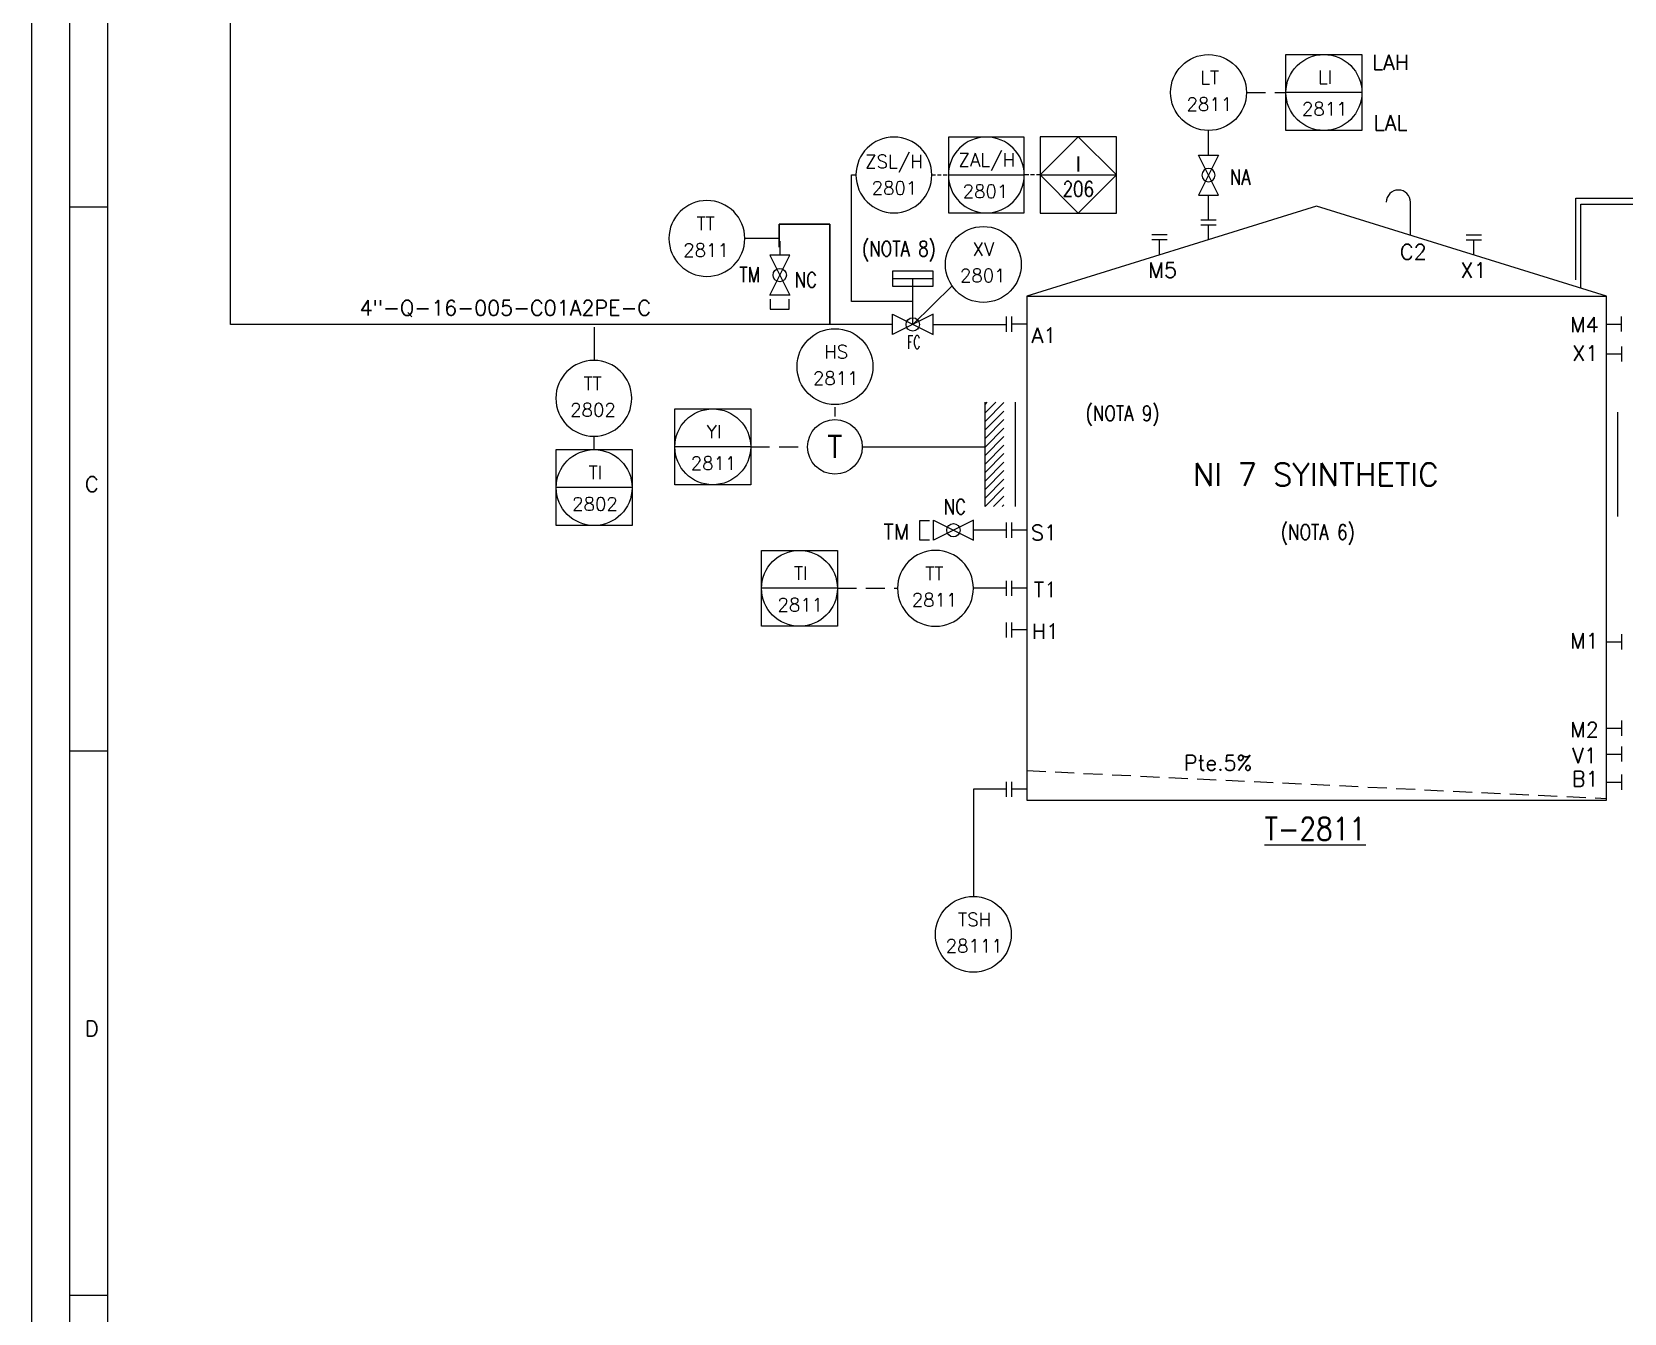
# Model space of a CAD drawing. Header units: metres. Extents: x 91 to 3133, y 1612 to 2206.
# Drawn here: x 1135.1 to 1344.9, y 1906.3 to 2075.2 of the extents above; entities that cross this region are included whole.
import ezdxf
from ezdxf.enums import TextEntityAlignment as Align

# ---------------------------------------------------------------- set-up
doc = ezdxf.new("R2010")
doc.units = ezdxf.units.M
doc.linetypes.add('TRAZOS', pattern=[0.75, 0.5, -0.25])
for name, color, linetype in [('CAJETIN', 1, 'Continuous'), ('EQUIPOS', 5, 'Continuous'), ('EQUIPOS 02', 1, 'Continuous'), ('FORMATO', 7, 'Continuous'), ('INSTRUMENTOS', 1, 'Continuous'), ('TEX', 7, 'Continuous'), ('TEXTO-INSTRUMENTACION', 7, 'Continuous'), ('TEXTO-VALVULAS Y ACCESORIOS', 7, 'Continuous'), ('TUBERIA', 5, 'Continuous'), ('TUBERÍA2', 1, 'TRAZOS'), ('VALVULAS Y ACCESORIOS', 1, 'Continuous')]:
    doc.layers.add(name, color=color, linetype=linetype)
doc.layers.add('TUBERÍA3', color=1, linetype='Continuous', true_color=0xff0000)
doc.styles.add('PY', font='ROMANS.shx')
doc.styles.add('PY1', font='ROMANS.shx', dxfattribs={"width": 0.8})
doc.styles.add('PY3', font='ROMANS.shx', dxfattribs={"width": 0.6})
doc.styles.add('TXT', font='txt')
doc.linetypes.add('SEÑAL_MECANICA2', pattern='A,4.411183,["o",PY,S=4.130212,R=360,X=0,Y=-1.374287999999999],0.5888170000000001,-0.374158,["",PY,S=2,R=360,X=0,Y=-0.6882620000000002],-2.183682', length=7.55784)

# ---------------------------------------------------------------- blocks, each defined once
blk = doc.blocks.new('VALV GLOB-V')
at = {"layer": 'INSTRUMENTOS', "color": 1, "flags": 128}
blk.add_lwpolyline([(5.700000000000273, -1.425000000000181), (5.700000000000273, 1.425000000000181), (0, -1.425000000000181), (0, 1.425000000000181)], close=True, dxfattribs=at)
at = {"layer": 'INSTRUMENTOS', "color": 1}
blk.add_circle((2.850000000000363, 0), 0.95, dxfattribs=at)
at = {"layer": 'INSTRUMENTOS', "color": 7, "linetype": 'SEÑAL_MECANICA2', "style": 'PY'}
blk.add_attdef('REF.', text='', height=2, dxfattribs=at).set_placement((2.996044442979837, -3.368335432460298), align=Align.MIDDLE)
blk = doc.blocks.new('SEÑAL CIR')
at = {"color": 1}
blk.add_circle((0, 5.699999524999952), 5.699999524999999, dxfattribs=at)
at = {"layer": 'INSTRUMENTOS', "linetype": 'Continuous', "style": 'PY', "flags": 4}
for p in [(0.1809523809520215, 6.93779443849405), (0.125972329997694, 2.949785320935689)]:
    blk.add_attdef('---', text='', height=2, dxfattribs=at).set_placement(p, align=Align.CENTER)
blk = doc.blocks.new('SEÑAL CIRCU MARCO')
at = {"color": 1, "linetype": 'Continuous', "ltscale": 0.5}
blk.add_line((5.702326539625572, 5.699999524999839), (-5.697672510374104, 5.699999524999839), dxfattribs=at)
at = {"color": 1, "flags": 128}
blk.add_lwpolyline([(5.702326539625572, 0), (-5.697672510374104, 0), (-5.697672510374104, 11.39999904999968), (5.702326539625572, 11.39999904999968)], close=True, dxfattribs=at)
at = {"color": 1}
blk.add_circle((0.0023270146266441, 5.699999524999839), 5.699999999999998, dxfattribs=at)
at = {"style": 'PY'}
for tag, p in [('XXX', (0.1832789205927838, 7.982250966302673)), ('YYY', (0.1282988696329994, 3.239477275459648))]:
    blk.add_attdef(tag, text='', height=2, dxfattribs=at).set_placement(p, align=Align.MIDDLE)
blk = doc.blocks.new('SECUENCIA PROGRAMADA EN SISTEMA DE CONTROL PLC')
at = {"layer": 'INSTRUMENTOS'}
blk.add_line((-5.000002218706868, 5.000002218708573), (5.000002218706868, 5.000002218708573), dxfattribs=at)
at = {"layer": 'INSTRUMENTOS', "flags": 128}
for points in [[(0, 0), (-5.000002218706868, 5.000002218708573), (0, 10.00000443741567), (5.000002218706868, 5.000002218708573)], [(-5.000002218706868, 0), (5.000002218706868, 0), (5.000002218706868, 10.00000443741567), (-5.000002218706868, 10.00000443741567)]]:
    blk.add_lwpolyline(points, close=True, dxfattribs=at)
at = {"layer": 'TEXTO-INSTRUMENTACION', "linetype": 'Continuous', "style": 'PY1', "width": 0.8}
for tag, p in [('XXX', (0.006516161335639481, 6.434643686533036)), ('YYY', (0.006516161335639481, 3.169027765232158))]:
    blk.add_attdef(tag, text='', height=2, dxfattribs=at).set_placement(p, align=Align.MIDDLE_CENTER)
blk = doc.blocks.new('MARCO-A1')
at = {"layer": 'FORMATO', "color": 5}
for p, q in [((5, 440.4999999999999), (10, 440.4999999999999)), ((5, 368.7499999999998), (10, 368.7499999999998)), ((5, 296.9999999999997), (10, 296.9999999999997))]:
    blk.add_line(p, q, dxfattribs=at)
at = {"layer": 'FORMATO', "color": 1}
blk.add_lwpolyline([(0, 593.9999999999999), (841, 593.9999999999999), (841, 0), (0, 0)], close=True, dxfattribs=at)
at = {"layer": 'FORMATO', "color": 5}
blk.add_lwpolyline([(5, 588.9999999999999), (836, 588.9999999999999), (836, 5), (5, 5)], close=True, dxfattribs=at)
at = {"layer": 'FORMATO', "color": 8, "linetype": 'Continuous'}
blk.add_lwpolyline([(10, 583.9999999999999), (831, 583.9999999999999), (831, 10), (10, 10)], close=True, dxfattribs=at)
at = {"layer": 'FORMATO', "color": 1, "style": 'PY'}
for s, p in [('C', (7, 402.9166666666665)), ('D', (7, 331.1666666666666))]:
    blk.add_text(s, height=2, dxfattribs=at).set_placement(p)

msp = doc.modelspace()

# ---------------------------------------------------------------- hatches: boundary and pattern name
at = {"layer": 'EQUIPOS'}
h = msp.add_hatch(dxfattribs=at)
h.set_pattern_fill('ANSI31', color=4, scale=0.25, style=0)
h.set_pattern_definition([(45, (28.2992138865593, 2816.531069499291), (-0.561266007566822, 0.5612660075668221), [])])
h.paths.add_polyline_path([(1260.706238548206, 2012.67705163363), (1263.206238548206, 2012.67705163363), (1263.206238548206, 2026.425594990594), (1260.706238548206, 2026.425594990594)])

# ---------------------------------------------------------------- linework, layer by layer
at = {"color": 1}
for p, q in [((1290.163187262351, 2058.997686564099), (1290.163187262351, 2062.248915367243)), ((1243.098240194117, 2039.701576996061), (1243.098240194117, 2056.380695327678)), ((1243.098240194117, 2056.380695327678), (1243.699972448439, 2056.380695327678)), ((1290.163187262351, 2050.483857760955), (1290.163187262351, 2053.735086564099)), ((1233.432453063095, 2048.011616380296), (1229.052453063095, 2048.011616380296)), ((1233.647983801946, 2047.677587823759), (1233.647983801946, 2045.820715624849)), ((1251.185609892835, 2036.679641342574), (1256.360545994086, 2041.765921210429)), ((1251.185609892835, 2039.701576996061), (1243.098240194117, 2039.701576996061)), ((1209.189037530107, 2036.324186325394), (1209.189037530107, 2031.944186325394)), ((1244.529712423306, 2020.542048829109), (1260.701672277198, 2020.542048829109)), ((1263.557017911024, 2009.554136091389), (1259.171517911024, 2009.554136091389)), ((1263.557017911024, 2001.894610060598), (1259.177017911024, 2001.894610060598)), ((1263.557017911024, 1975.406131894754), (1259.177017911024, 1975.406131894754))]:
    msp.add_line(p, q, dxfattribs=at)
at = {"color": 4}
for p, q in [((1339.218518084, 2041.562239530079), (1339.218518084, 2052.544451436325)), ((1339.218518084, 2052.544451436325), (1484.88666370347, 2052.544451436325))]:
    msp.add_line(p, q, dxfattribs=at)
at = {"color": 1, "flags": 128}
for points in [[(1232.398116301946, 2040.023188719641), (1232.398116301946, 2038.707538719643), (1234.897851301947, 2038.707538719643), (1234.897851301947, 2040.023188719641)], [(1253.373991005817, 2010.804003591389), (1252.058341005817, 2010.804003591389), (1252.058341005817, 2008.304268591388), (1253.373991005817, 2008.304268591388)]]:
    msp.add_lwpolyline(points, dxfattribs=at)
at = {"color": 1}
msp.add_lwpolyline([(1259.177017911024, 1975.406131894754), (1259.177017911024, 1961.283793943363)], dxfattribs=at)
msp.add_circle((1240.930182194735, 2020.542031000794), 3.599618399999947, dxfattribs=at)
at = {"layer": 'CAJETIN', "color": 1, "linetype": 'TRAZOS', "ltscale": 5}
for p, q in [((1295.16265630434, 2067.250711600825), (1300.367230583449, 2067.250711600825)), ((1209.189037530107, 2020.172383749903), (1209.189037530107, 2021.945247158639)), ((1241.254702137615, 2001.894610060598), (1249.178078744269, 2001.894610060598)), ((1266.206238548206, 1977.863113832972), (1342.624407688354, 1974.187363117042))]:
    msp.add_line(p, q, dxfattribs=at)
at = {"layer": 'CAJETIN', "color": 1, "linetype": 'TRAZOS'}
msp.add_line((1267.970663566027, 2056.380695331802), (1265.880237405669, 2056.380695331802), dxfattribs=at)
at = {"layer": 'EQUIPOS'}
for p, q in [((1304.415323118281, 2052.259253409943), (1266.206238548206, 2040.397133965014)), ((1342.624407688355, 2040.397133965013), (1304.415323118281, 2052.259253409943)), ((1266.206238548206, 2040.397133965014), (1266.206238548206, 1973.978768909747)), ((1342.624407688354, 1977.885523892465), (1342.624407688354, 2040.397133965013)), ((1342.624407688354, 1973.978768909747), (1342.624407688354, 1977.885523892465)), ((1266.206238548206, 1973.978768909747), (1342.624407688354, 1973.978768909747))]:
    msp.add_line(p, q, dxfattribs=at)
at = {"layer": 'EQUIPOS', "color": 4}
for p, q in [((1260.706238548206, 2012.67705163363), (1260.706238548206, 2026.433617513155)), ((1264.706238548206, 2012.67705163363), (1264.706238548206, 2026.433617513155)), ((1344.124407688354, 2011.34807233949), (1344.124407688354, 2025.104638219015))]:
    msp.add_line(p, q, dxfattribs=at)
at = {"layer": 'EQUIPOS', "linetype": 'Continuous', "flags": 128}
msp.add_lwpolyline([(1316.785829850629, 2048.41879425986), (1316.785829850629, 2052.799495130368, 0.9999999999999999), (1313.590357828245, 2052.799495130368, -1)], format="xyb", dxfattribs=at)
at = {"layer": 'EQUIPOS 02', "color": 5}
msp.add_line((1266.206238548206, 2040.397133965014), (1342.624407688354, 2040.397133965014), dxfattribs=at)
at = {"layer": 'TUBERIA', "lineweight": 30}
msp.add_line((1233.583971002124, 2046.845367643944), (1233.583971002124, 2049.905115643955), dxfattribs=at)
at = {"layer": 'TUBERIA', "linetype": 'Continuous'}
for p, q in [((1290.163187262351, 2047.834637123773), (1290.163187262351, 2049.817190760954)), ((1283.699760780622, 2045.828047910436), (1283.699760780622, 2047.810601547617)), ((1325.13088545594, 2045.828047910436), (1325.13088545594, 2047.810601547617)), ((1266.206238548206, 2036.724349927726), (1264.223684911024, 2036.724349927726)), ((1342.624407688354, 2036.731597148083), (1344.606961325536, 2036.731597148083)), ((1342.624407688354, 2032.791180315551), (1344.606961325536, 2032.791180315551)), ((1266.206238548206, 2009.554136091389), (1264.223684911024, 2009.554136091389)), ((1266.206238548206, 2001.894610060599), (1264.223684911024, 2001.894610060599)), ((1266.206238548206, 1996.407069179935), (1264.223684911024, 1996.407069179935)), ((1342.624407688354, 1994.846204661426), (1344.606961325536, 1994.846204661426)), ((1342.624407688354, 1983.459988080549), (1344.606961325536, 1983.459988080549)), ((1342.624407688354, 1980.054480478645), (1344.606961325536, 1980.054480478645)), ((1266.206238548206, 1975.406131894754), (1264.223684911024, 1975.406131894754)), ((1342.624407688354, 1976.348697470958), (1344.606961325536, 1976.348697470958))]:
    msp.add_line(p, q, dxfattribs=at)
at = {"layer": 'TUBERIA', "color": 5, "linetype": 'Continuous'}
msp.add_line((1248.518941892835, 2036.679641342573), (1161.248428958894, 2036.679641342573), dxfattribs=at)
at = {"layer": 'TUBERIA', "color": 1, "linetype": 'TRAZOS', "ltscale": 5}
for p, q in [((1240.929080653741, 2025.752594104728), (1240.929080653741, 2024.526983652795)), ((1229.823367747035, 2020.542031000794), (1237.330563794734, 2020.542031000794))]:
    msp.add_line(p, q, dxfattribs=at)
at = {"layer": 'TUBERIA', "color": 5, "linetype": 'Continuous'}
for points in [[(1161.248428958894, 2036.679641342573), (1161.248428958894, 2080.505277858348), (1693.035743769241, 2080.505277858348), (1693.035743769241, 2134.085729350289)], [(1253.852277892833, 2036.679641342572), (1263.557017911024, 2036.679641342572)]]:
    msp.add_lwpolyline(points, dxfattribs=at)
at = {"layer": 'TUBERIA', "lineweight": 30}
for points in [[(1233.583971002124, 2049.905115643955), (1240.238131088866, 2049.895481543771)], [(1240.238131088866, 2049.895481543771), (1240.238131088866, 2036.679641342573)]]:
    msp.add_lwpolyline(points, dxfattribs=at)
at = {"layer": 'TUBERÍA2', "color": 1, "linetype": 'TRAZOS'}
msp.add_line((1253.698911615194, 2056.380695327678), (1255.881298238914, 2056.380695327678), dxfattribs=at)
at = {"layer": 'TUBERÍA3', "color": 5}
msp.add_lwpolyline([(1338.586274973954, 2042.575379743548), (1338.586274973954, 2053.30787487675), (1485.632599508117, 2053.30787487675), (1485.632599508117, 1985.204323627984)], dxfattribs=at)
at = {"layer": 'VALVULAS Y ACCESORIOS', "ltscale": 0.1}
for p, q in [((1289.163186762351, 2050.483857760955), (1291.16318776235, 2050.483857760955)), ((1284.699761280622, 2048.477268547618), (1282.699760280621, 2048.477268547618)), ((1289.163186762351, 2049.817190760954), (1291.163187762351, 2049.817190760954)), ((1324.13088495594, 2048.477268547618), (1326.130885955939, 2048.477268547618)), ((1284.699761280621, 2047.810601547617), (1282.699760280621, 2047.810601547617)), ((1324.13088495594, 2047.810601547617), (1326.130885955939, 2047.810601547617)), ((1263.557017911024, 2035.724349427726), (1263.557017911024, 2037.724350427726)), ((1264.223684911024, 2035.724349427727), (1264.223684911024, 2037.724350427726)), ((1344.606961325536, 2035.731596648082), (1344.606961325536, 2037.731597648083)), ((1344.606961325536, 2033.791180815551), (1344.606961325536, 2031.791179815551)), ((1263.557017911024, 2008.554135591389), (1263.557017911024, 2010.554136591389)), ((1264.223684911024, 2008.554135591389), (1264.223684911024, 2010.554136591389)), ((1263.557017911024, 2000.894609560598), (1263.557017911024, 2002.894610560598)), ((1264.223684911024, 2000.894609560598), (1264.223684911024, 2002.894610560598)), ((1263.557017911024, 1995.407068679935), (1263.557017911024, 1997.407069679934)), ((1264.223684911024, 1995.407068679935), (1264.223684911024, 1997.407069679935)), ((1344.606961325536, 1995.846205161426), (1344.606961325536, 1993.846204161426)), ((1344.606961325536, 1984.45998858055), (1344.606961325536, 1982.459987580549)), ((1344.606961325536, 1981.054480978645), (1344.606961325536, 1979.054479978644)), ((1344.606961325536, 1977.348697970958), (1344.606961325536, 1975.348696970958)), ((1263.557017911024, 1974.406131394754), (1263.557017911024, 1976.406132394754)), ((1264.223684911024, 1974.406131394754), (1264.223684911024, 1976.406132394754))]:
    msp.add_line(p, q, dxfattribs=at)
at = {"layer": 'VALVULAS Y ACCESORIOS'}
for p, q in [((1248.518941892836, 2042.72351264955), (1253.852277892833, 2042.72351264955)), ((1251.185609892835, 2036.679641342573), (1251.185609892835, 2042.72351264955))]:
    msp.add_line(p, q, dxfattribs=at)
at = {"layer": 'VALVULAS Y ACCESORIOS', "flags": 128}
for points in [[(1248.518941892835, 2043.723513149549), (1248.518941892835, 2041.72351214955), (1253.852277892833, 2041.72351214955), (1253.852277892833, 2043.723513149549)], [(1248.518941892835, 2035.346307342573), (1248.518941892835, 2038.012975342572), (1253.852277892833, 2035.346307342573), (1253.852277892833, 2038.012975342572)]]:
    msp.add_lwpolyline(points, close=True, dxfattribs=at)

# ---------------------------------------------------------------- block references
msp.add_blockref('MARCO-A1', (1135.087507811353, 1611.700534398085))
at = {"linetype": 'Continuous'}
ref = msp.add_blockref('SEÑAL CIR', (1290.163187262351, 2062.248915367243), dxfattribs=dict(at, xscale=0.8770999999999276, yscale=0.8770999999999276, zscale=0.8770999999999276))
ref.add_attrib('---', 'LT', dxfattribs={"layer": 'INSTRUMENTOS', "color": 7, "linetype": 'Continuous', "height": 1.7542, "style": 'PY'}).set_placement((1290.321900595683, 2068.334054869245), align=Align.CENTER)
ref.add_attrib('---', '2811', dxfattribs={"layer": 'INSTRUMENTOS', "color": 7, "linetype": 'Continuous', "height": 1.7542, "style": 'PY'}).set_placement((1290.273677592992, 2064.836172072236), align=Align.CENTER)
for p, xscale, yscale, zscale, values in [((1305.36858149749, 2062.24936068583), 0.8777884135906788, 0.8777884135906788, 0.8777884135906788, {'XXX': 'LI', 'YYY': '2811'}), ((1224.82185713913, 2015.54460244486), 0.8770999999999276, 0.8770999999999276, 0.8770999999999276, {'XXX': 'YI', 'YYY': '2811'}), ((1209.189037530981, 2010.165596668869), 0.8777884135906788, 0.8777884135906788, 0.8777884135906788, {'XXX': 'TI', 'YYY': '2802'}), ((1236.249265970621, 1996.890932498516), 0.8777884135906788, 0.8777884135906788, 0.8777884135906788, {'XXX': 'TI', 'YYY': '2811'})]:
    msp.add_blockref('SEÑAL CIRCU MARCO', p, dxfattribs=dict(xscale=xscale, yscale=yscale, zscale=zscale)).add_auto_attribs(values)
ref = msp.add_blockref('SEÑAL CIR', (1248.699442031816, 2051.381225744301), dxfattribs=dict(at, xscale=-0.8770999999999276, yscale=0.8770999999999276, zscale=0.8770999999999276))
ref.add_attrib('---', 'ZSL/H', dxfattribs={"layer": 'INSTRUMENTOS', "color": 7, "linetype": 'Continuous', "height": 1.7542, "style": 'PY'}).set_placement((1248.700386743311, 2057.288818322068), align=Align.CENTER)
ref.add_attrib('---', '2801', dxfattribs={"layer": 'INSTRUMENTOS', "color": 7, "linetype": 'Continuous', "height": 1.7542, "style": 'PY'}).set_placement((1248.774702346945, 2053.786700147731), align=Align.CENTER)
ref = msp.add_blockref('SEÑAL CIRCU MARCO', (1260.882808846819, 2051.383266771744), dxfattribs=dict(xscale=-0.8770999999999276, yscale=0.8770999999999276, zscale=0.8770999999999276))
ref.add_attrib('XXX', 'ZAL/H', dxfattribs={"height": 1.7542, "style": 'PY'}).set_placement((1260.949165605518, 2058.261332410387), align=Align.MIDDLE)
ref.add_attrib('YYY', '2801', dxfattribs={"height": 1.7542, "style": 'PY'}).set_placement((1260.770277908264, 2054.224612290049), align=Align.MIDDLE)
ref = msp.add_blockref('SECUENCIA PROGRAMADA EN SISTEMA DE CONTROL PLC', (1272.998524150203, 2051.352834747624), dxfattribs=dict(xscale=1.005571670621066, yscale=1.005571670621066, zscale=1.005571670621066))
ref.add_attrib('XXX', 'I', dxfattribs={"layer": 'TEXTO-INSTRUMENTACION', "linetype": 'Continuous', "height": 2.011143341242613, "style": 'TXT'}).set_placement((1273.005076617442, 2057.823330149344), align=Align.MIDDLE_CENTER)
ref.add_attrib('YYY', '206', dxfattribs={"layer": 'TEXTO-INSTRUMENTACION', "linetype": 'Continuous', "height": 2.011143341242613, "style": 'PY1', "width": 0.8}).set_placement((1273.005076617442, 2054.539519291754), align=Align.MIDDLE_CENTER)
for p, xscale, yscale, zscale, rotation in [((1290.163187262351, 2053.735086564099), -0.9232631578945529, 0.9232631578947803, 0.9232631578946926, 270), ((1233.647983801946, 2040.558115624851), 0.9232631578945529, 0.9232631578945529, 0.9232631578945529, 90)]:
    msp.add_blockref('VALV GLOB-V', p, dxfattribs=dict(at, xscale=xscale, yscale=yscale, zscale=zscale, rotation=rotation))
ref = msp.add_blockref('SEÑAL CIR', (1224.052983479717, 2043.01214679692), dxfattribs=dict(at, xscale=-0.877100000000155, yscale=0.8770999999999276, zscale=0.8771))
ref.add_attrib('---', 'TT', dxfattribs={"layer": 'INSTRUMENTOS', "color": 7, "linetype": 'Continuous', "height": 1.7542, "style": 'PY'}).set_placement((1223.894270146385, 2049.097286298922), align=Align.CENTER)
ref.add_attrib('---', '2811', dxfattribs={"layer": 'INSTRUMENTOS', "color": 7, "linetype": 'Continuous', "height": 1.7542, "style": 'PY'}).set_placement((1223.942493149077, 2045.599403501911), align=Align.CENTER)
ref = msp.add_blockref('SEÑAL CIR', (1260.488817878188, 2039.586392648785), dxfattribs=dict(at, xscale=0.8770999999999276, yscale=0.8770999999999276, zscale=0.8770999999999276))
ref.add_attrib('---', 'XV', dxfattribs={"layer": 'INSTRUMENTOS', "color": 7, "linetype": 'Continuous', "height": 1.7542, "style": 'PY'}).set_placement((1260.487873166693, 2045.743681565977), align=Align.CENTER)
ref.add_attrib('---', '2801', dxfattribs={"layer": 'INSTRUMENTOS', "color": 7, "linetype": 'Continuous', "height": 1.7542, "style": 'PY'}).set_placement((1260.41355756306, 2042.252521126326), align=Align.CENTER)
ref = msp.add_blockref('VALV GLOB-V', (1248.518941892835, 2036.679641342573), dxfattribs=dict(at, xscale=0.9356729824555714, yscale=0.9356729824555714, zscale=0.9356729824555714))
ref.add_attrib('REF.', 'FC', dxfattribs={"layer": 'INSTRUMENTOS', "color": 7, "linetype": 'SEÑAL_MECANICA2', "height": 1.777778666665721, "style": 'PY3', "width": 0.6}).set_placement((1251.322259732367, 2034.341325713021), align=Align.MIDDLE)
ref = msp.add_blockref('SEÑAL CIR', (1240.929080653741, 2026.121646931366), dxfattribs=dict(at, xscale=0.8770999999999276, yscale=0.8770999999999276, zscale=0.8770999999999276))
ref.add_attrib('---', 'HS', dxfattribs={"layer": 'INSTRUMENTOS', "color": 7, "linetype": 'Continuous', "height": 1.7542, "style": 'PY'}).set_placement((1241.087793987073, 2032.206786433369), align=Align.CENTER)
ref.add_attrib('---', '2811', dxfattribs={"layer": 'INSTRUMENTOS', "color": 7, "linetype": 'Continuous', "height": 1.7542, "style": 'PY'}).set_placement((1241.039570984381, 2028.708903636359), align=Align.CENTER)
ref = msp.add_blockref('SEÑAL CIR', (1209.15060503876, 2021.945394882131), dxfattribs=dict(at, xscale=-0.877100000000155, yscale=0.8770999999999276, zscale=0.8771))
ref.add_attrib('---', 'TT', dxfattribs={"layer": 'INSTRUMENTOS', "color": 7, "linetype": 'Continuous', "height": 1.7542, "style": 'PY'}).set_placement((1208.991891705427, 2028.030534384134), align=Align.CENTER)
ref.add_attrib('---', '2802', dxfattribs={"layer": 'INSTRUMENTOS', "color": 7, "linetype": 'Continuous', "height": 1.7542, "style": 'PY'}).set_placement((1209.040114708119, 2024.532651587123), align=Align.CENTER)
at = {"linetype": 'Continuous', "xscale": 0.9232631578945529, "yscale": 0.9232631578945529, "zscale": 0.9232631578945529}
msp.add_blockref('VALV GLOB-V', (1253.908917911024, 2009.554136091389), dxfattribs=at)
at = {"linetype": 'Continuous'}
ref = msp.add_blockref('SEÑAL CIR', (1254.177548327646, 1996.895140477221), dxfattribs=dict(at, xscale=-0.877100000000155, yscale=0.8770999999999276, zscale=0.8771))
ref.add_attrib('---', 'TT', dxfattribs={"layer": 'INSTRUMENTOS', "color": 7, "linetype": 'Continuous', "height": 1.7542, "style": 'PY'}).set_placement((1254.018834994314, 2002.980279979224), align=Align.CENTER)
ref.add_attrib('---', '2811', dxfattribs={"layer": 'INSTRUMENTOS', "color": 7, "linetype": 'Continuous', "height": 1.7542, "style": 'PY'}).set_placement((1254.067057997006, 1999.482397182213), align=Align.CENTER)
ref = msp.add_blockref('SEÑAL CIR', (1259.172935856334, 1951.284854776608), dxfattribs=dict(at, xscale=0.8770999999999276, yscale=0.8770999999999276, zscale=0.8770999999999276))
ref.add_attrib('---', 'TSH', dxfattribs={"layer": 'INSTRUMENTOS', "color": 7, "linetype": 'Continuous', "height": 1.7542, "style": 'PY'}).set_placement((1259.331649189668, 1957.369994278611), align=Align.CENTER)
ref.add_attrib('---', '28111', dxfattribs={"layer": 'INSTRUMENTOS', "color": 7, "linetype": 'Continuous', "height": 1.7542, "style": 'PY'}).set_placement((1259.283426186976, 1953.872111481601), align=Align.CENTER)

# ---------------------------------------------------------------- texts
at = {"color": 7, "style": 'PY'}
msp.add_text('T', height=2.9163575, dxfattribs=at).set_placement((1240.930182194735, 2020.542031000794), align=Align.MIDDLE)
at = {"layer": 'CAJETIN', "color": 6, "linetype": 'Continuous', "style": 'PY', "width": 0.85}
msp.add_text('%%UT-2811', height=3, dxfattribs=at).set_placement((1304.228697922104, 1968.696773432183), align=Align.CENTER)
at = {"layer": 'EQUIPOS', "color": 6, "insert": (1304.297970067225, 2018.388477650289), "char_height": 3, "width": 39.4247966479943, "attachment_point": 2, "style": 'PY'}
msp.add_mtext('NI 7 SYINTHETIC ', dxfattribs=at)
at = {"layer": 'TEX', "color": 7, "char_height": 2, "width": 28.6036, "attachment_point": 5, "style": 'PY1'}
for s, insert in [('NA', (1294.35862044944, 2056.097792931888)), ('(NOTA 8)', (1249.367079953865, 2046.320645362863)), ('TM', (1229.697425716018, 2043.244883356633)), ('NC', (1237.100461783778, 2042.550591110042)), ('(NOTA 9)', (1278.841683331664, 2024.629727808568)), ('NC', (1256.735289628725, 2012.64259942449)), ('(NOTA 6)', (1304.572734069046, 2008.967921916789))]:
    msp.add_mtext(s, dxfattribs=dict(at, insert=insert))
at = {"layer": 'TEXTO-VALVULAS Y ACCESORIOS', "style": 'PY'}
msp.add_text('4"-Q-16-005-C01A2PE-C', height=2, dxfattribs=at).set_placement((1197.488921526973, 2037.862234558105), align=Align.CENTER)
at = {"layer": 'TEXTO-VALVULAS Y ACCESORIOS', "color": 7, "linetype": 'Continuous', "insert": (1286.922934894954, 1979.879887733523), "char_height": 1.999999855420239, "width": 14.97636882360848, "attachment_point": 1, "style": 'PY'}
msp.add_mtext('Pte.5%', dxfattribs=at)
at = {"layer": 'TEXTO-VALVULAS Y ACCESORIOS', "color": 7, "linetype": 'Continuous', "style": 'PY', "flags": 4}
for tag, p in [('LAH', (1314.160339103471, 2070.221950633679)), ('LAL', (1314.160339103471, 2062.260069594635)), ('C2', (1317.149914588062, 2045.243646525216)), ('M5', (1284.125055246687, 2042.84332104434)), ('X1', (1325.091360697039, 2042.84332104434)), ('A1', (1268.484703766595, 2034.234656011779)), ('M4', (1339.702336833438, 2035.657419532046)), ('X1', (1339.819469548323, 2031.888346959304)), ('TM', (1249.027672198279, 2008.346188575071)), ('S1', (1268.484703766595, 2008.246697968486)), ('T1', (1268.668211933254, 2000.70693171703)), ('H1', (1268.668211933254, 1995.219390836367)), ('M1', (1339.702336833438, 1993.982632595747)), ('M2', (1339.715848542861, 1982.255639195305)), ('V1', (1339.715848542861, 1978.8501315934)), ('B1', (1339.815679803972, 1975.784459866622))]:
    msp.add_attdef(tag, text='---', height=1.999999855420239, dxfattribs=at).set_placement(p, align=Align.CENTER)

doc.saveas('drawing.dxf')
